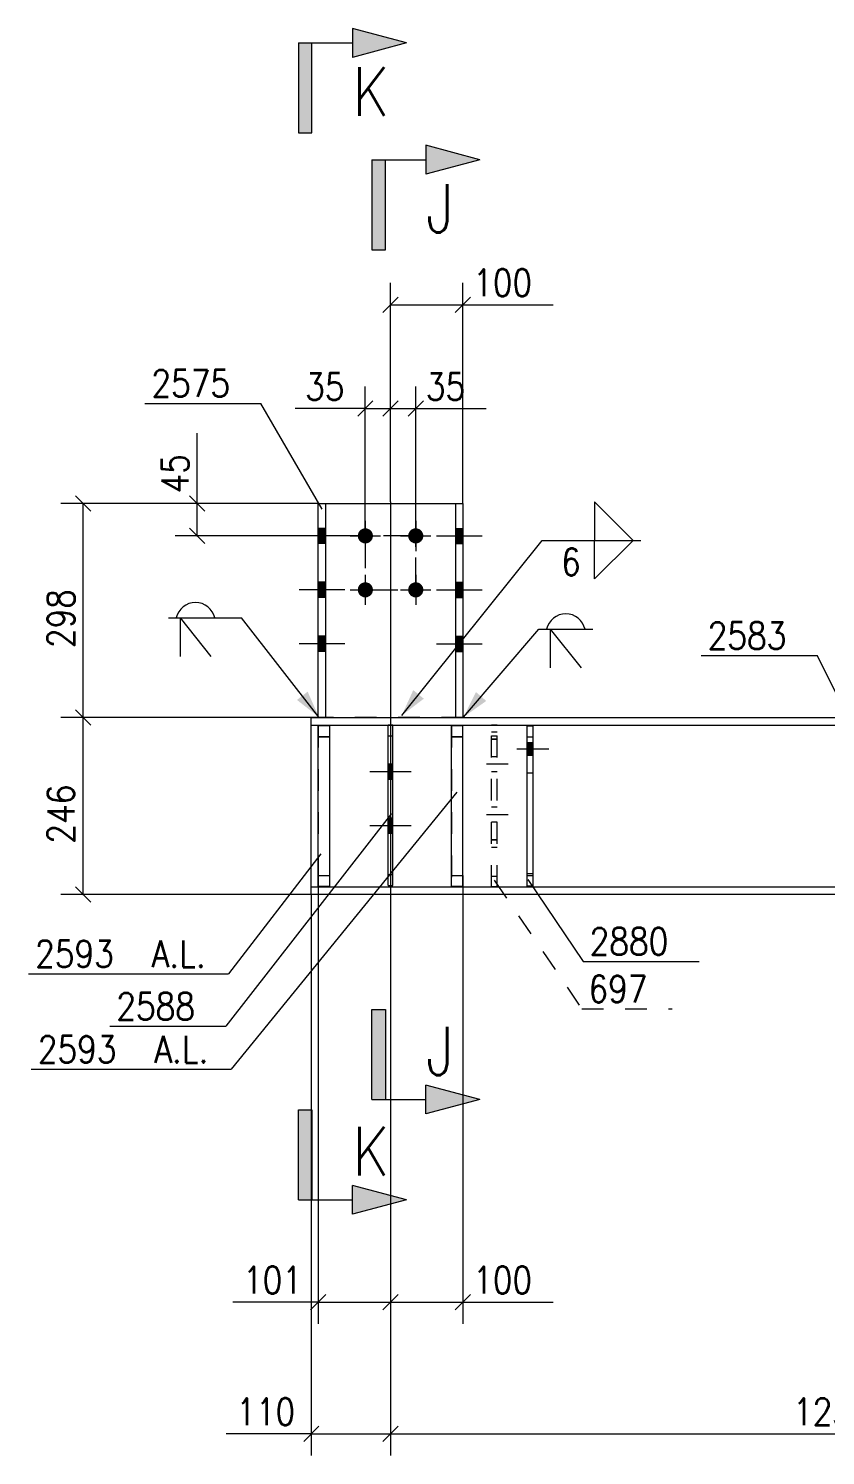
# Model space of a CAD drawing. Header units: millimetres. Extents: x 5 to 846, y 5 to 599.
# Drawn here: x 511.3 to 585.1, y 142.4 to 274.6 of the extents above; entities that cross this region are included whole.
import ezdxf

# ---------------------------------------------------------------- set-up
doc = ezdxf.new("R2010")
doc.units = ezdxf.units.MM
for name, pattern in [('XKITLINE00', [0]), ('XKITLINE02', [4, 2, -2]), ('XKITLINE06', [7, 3, -1, 2, -1])]:
    doc.linetypes.add(name, pattern=pattern)
for name, color, linetype, lineweight in [('Corte', 7, 'Continuous', 0), ('Cota', 4, 'Continuous', 0), ('Marca da peça', 2, 'Continuous', 0), ('Objeto gráfico', 3, 'Continuous', 0), ('Parafuso', 3, 'Continuous', 0), ('Peça', 2, 'Continuous', 0), ('Solda', 1, 'Continuous', 0)]:
    doc.layers.add(name, color=color, linetype=linetype, lineweight=lineweight)
doc.styles.add('ROMANS', font='ROMANS__.TTF')
doc.styles.add('SIMPLEX', font='SIMPLEX_.TTF')

msp = doc.modelspace()

# ---------------------------------------------------------------- hatches: boundary and pattern name
at = {"layer": 'Corte'}
for points in [[(546.33, 273.24), (541.33, 271.9), (541.33, 274.58)], [(537.58, 264.9), (536.33, 264.9), (536.33, 273.24)], [(537.58, 273.24), (537.58, 264.9), (536.33, 273.24)], [(553.14, 262.42), (548.14, 261.08), (548.14, 263.76)], [(544.39, 254.09), (543.14, 254.09), (543.14, 262.42)], [(544.39, 262.42), (544.39, 254.09), (543.14, 262.42)], [(544.39, 175.35), (543.14, 175.35), (543.14, 183.68)], [(544.39, 183.68), (544.39, 175.35), (543.14, 183.68)], [(553.14, 175.35), (548.14, 174.01), (548.14, 176.69)], [(537.58, 166.06), (536.33, 166.06), (536.33, 174.39)], [(537.58, 174.39), (537.58, 166.06), (536.33, 174.39)], [(546.33, 166.06), (541.33, 164.72), (541.33, 167.4)]]:
    msp.add_hatch(color=6, dxfattribs=at).paths.add_polyline_path(points, flags=17)
at = {"layer": 'Parafuso'}
for points in [[(538.17, 228.27), (538.85, 228.27), (538.85, 226.87), (538.17, 226.87)], [(538.17, 228.27), (538.85, 228.27), (538.85, 226.87), (538.17, 226.87)], [(543.23, 227.54), (543.23, 227.51), (543.23, 227.47), (543.22, 227.44), (543.21, 227.4), (543.2, 227.37), (543.19, 227.34), (543.18, 227.31), (543.17, 227.27), (543.15, 227.24), (543.13, 227.21), (543.12, 227.18), (543.1, 227.16), (543.08, 227.13), (543.05, 227.1), (543.03, 227.08), (543, 227.06), (542.98, 227.03), (542.95, 227.01), (542.92, 226.99), (542.89, 226.97), (542.86, 226.96), (542.83, 226.94), (542.8, 226.93), (542.77, 226.91), (542.74, 226.9), (542.7, 226.89), (542.67, 226.89), (542.64, 226.88), (542.6, 226.88), (542.57, 226.87), (542.53, 226.87), (542.5, 226.87), (542.47, 226.88), (542.43, 226.88), (542.4, 226.89), (542.36, 226.89), (542.33, 226.9), (542.3, 226.91), (542.27, 226.93), (542.24, 226.94), (542.2, 226.96), (542.17, 226.97), (542.15, 226.99), (542.12, 227.01), (542.09, 227.03), (542.06, 227.06), (542.04, 227.08), (542.02, 227.1), (541.99, 227.13), (541.97, 227.16), (541.95, 227.18), (541.93, 227.21), (541.92, 227.24), (541.9, 227.27), (541.89, 227.31), (541.88, 227.34), (541.86, 227.37), (541.86, 227.4), (541.85, 227.44), (541.84, 227.47), (541.84, 227.51), (541.84, 227.54), (541.83, 227.57), (541.84, 227.61), (541.84, 227.64), (541.84, 227.68), (541.85, 227.71), (541.86, 227.74), (541.86, 227.78), (541.88, 227.81), (541.89, 227.84), (541.9, 227.87), (541.92, 227.9), (541.93, 227.93), (541.95, 227.96), (541.97, 227.99), (541.99, 228.02), (542.02, 228.04), (542.04, 228.07), (542.06, 228.09), (542.09, 228.11), (542.12, 228.14), (542.15, 228.16), (542.17, 228.17), (542.2, 228.19), (542.24, 228.21), (542.27, 228.22), (542.3, 228.23), (542.33, 228.24), (542.36, 228.25), (542.4, 228.26), (542.43, 228.27), (542.47, 228.27), (542.5, 228.27), (542.53, 228.27), (542.57, 228.27), (542.6, 228.27), (542.64, 228.27), (542.67, 228.26), (542.7, 228.25), (542.74, 228.24), (542.77, 228.23), (542.8, 228.22), (542.83, 228.21), (542.86, 228.19), (542.89, 228.17), (542.92, 228.16), (542.95, 228.14), (542.98, 228.11), (543, 228.09), (543.03, 228.07), (543.05, 228.04), (543.08, 228.02), (543.1, 227.99), (543.12, 227.96), (543.13, 227.93), (543.15, 227.9), (543.17, 227.87), (543.18, 227.84), (543.19, 227.81), (543.2, 227.78), (543.21, 227.74), (543.22, 227.71), (543.23, 227.68), (543.23, 227.64), (543.23, 227.61), (543.23, 227.57)], [(547.9, 227.54), (547.9, 227.51), (547.89, 227.47), (547.89, 227.44), (547.88, 227.4), (547.87, 227.37), (547.86, 227.34), (547.85, 227.31), (547.83, 227.27), (547.82, 227.24), (547.8, 227.21), (547.78, 227.18), (547.76, 227.16), (547.74, 227.13), (547.72, 227.1), (547.7, 227.08), (547.67, 227.06), (547.65, 227.03), (547.62, 227.01), (547.59, 226.99), (547.56, 226.97), (547.53, 226.96), (547.5, 226.94), (547.47, 226.93), (547.44, 226.91), (547.4, 226.9), (547.37, 226.89), (547.34, 226.89), (547.3, 226.88), (547.27, 226.88), (547.24, 226.87), (547.2, 226.87), (547.17, 226.87), (547.13, 226.88), (547.1, 226.88), (547.06, 226.89), (547.03, 226.89), (547, 226.9), (546.97, 226.91), (546.93, 226.93), (546.9, 226.94), (546.87, 226.96), (546.84, 226.97), (546.81, 226.99), (546.78, 227.01), (546.76, 227.03), (546.73, 227.06), (546.71, 227.08), (546.68, 227.1), (546.66, 227.13), (546.64, 227.16), (546.62, 227.18), (546.6, 227.21), (546.58, 227.24), (546.57, 227.27), (546.55, 227.31), (546.54, 227.34), (546.53, 227.37), (546.52, 227.4), (546.51, 227.44), (546.51, 227.47), (546.5, 227.51), (546.5, 227.54), (546.5, 227.57), (546.5, 227.61), (546.5, 227.64), (546.51, 227.68), (546.51, 227.71), (546.52, 227.74), (546.53, 227.78), (546.54, 227.81), (546.55, 227.84), (546.57, 227.87), (546.58, 227.9), (546.6, 227.93), (546.62, 227.96), (546.64, 227.99), (546.66, 228.02), (546.68, 228.04), (546.71, 228.07), (546.73, 228.09), (546.76, 228.11), (546.78, 228.14), (546.81, 228.16), (546.84, 228.17), (546.87, 228.19), (546.9, 228.21), (546.93, 228.22), (546.97, 228.23), (547, 228.24), (547.03, 228.25), (547.06, 228.26), (547.1, 228.27), (547.13, 228.27), (547.17, 228.27), (547.2, 228.27), (547.24, 228.27), (547.27, 228.27), (547.3, 228.27), (547.34, 228.26), (547.37, 228.25), (547.4, 228.24), (547.44, 228.23), (547.47, 228.22), (547.5, 228.21), (547.53, 228.19), (547.56, 228.17), (547.59, 228.16), (547.62, 228.14), (547.65, 228.11), (547.67, 228.09), (547.7, 228.07), (547.72, 228.04), (547.74, 228.02), (547.76, 227.99), (547.78, 227.96), (547.8, 227.93), (547.82, 227.9), (547.83, 227.87), (547.85, 227.84), (547.86, 227.81), (547.87, 227.78), (547.88, 227.74), (547.89, 227.71), (547.89, 227.68), (547.9, 227.64), (547.9, 227.61), (547.9, 227.57)], [(550.89, 228.27), (551.57, 228.27), (551.57, 226.87), (550.89, 226.87)], [(550.89, 228.27), (551.57, 228.27), (551.57, 226.87), (550.89, 226.87)], [(538.17, 223.27), (538.85, 223.27), (538.85, 221.87), (538.17, 221.87)], [(538.17, 223.27), (538.85, 223.27), (538.85, 221.87), (538.17, 221.87)], [(543.23, 222.54), (543.23, 222.51), (543.23, 222.47), (543.22, 222.44), (543.21, 222.4), (543.2, 222.37), (543.19, 222.34), (543.18, 222.31), (543.17, 222.27), (543.15, 222.24), (543.13, 222.21), (543.12, 222.18), (543.1, 222.16), (543.08, 222.13), (543.05, 222.1), (543.03, 222.08), (543, 222.06), (542.98, 222.03), (542.95, 222.01), (542.92, 221.99), (542.89, 221.97), (542.86, 221.96), (542.83, 221.94), (542.8, 221.93), (542.77, 221.91), (542.74, 221.9), (542.7, 221.89), (542.67, 221.89), (542.64, 221.88), (542.6, 221.88), (542.57, 221.87), (542.53, 221.87), (542.5, 221.87), (542.47, 221.88), (542.43, 221.88), (542.4, 221.89), (542.36, 221.89), (542.33, 221.9), (542.3, 221.91), (542.27, 221.93), (542.24, 221.94), (542.2, 221.96), (542.17, 221.97), (542.15, 221.99), (542.12, 222.01), (542.09, 222.03), (542.06, 222.06), (542.04, 222.08), (542.02, 222.1), (541.99, 222.13), (541.97, 222.16), (541.95, 222.18), (541.93, 222.21), (541.92, 222.24), (541.9, 222.27), (541.89, 222.31), (541.88, 222.34), (541.86, 222.37), (541.86, 222.4), (541.85, 222.44), (541.84, 222.47), (541.84, 222.51), (541.84, 222.54), (541.83, 222.57), (541.84, 222.61), (541.84, 222.64), (541.84, 222.68), (541.85, 222.71), (541.86, 222.74), (541.86, 222.78), (541.88, 222.81), (541.89, 222.84), (541.9, 222.87), (541.92, 222.9), (541.93, 222.93), (541.95, 222.96), (541.97, 222.99), (541.99, 223.02), (542.02, 223.04), (542.04, 223.07), (542.06, 223.09), (542.09, 223.11), (542.12, 223.14), (542.15, 223.16), (542.17, 223.17), (542.2, 223.19), (542.24, 223.21), (542.27, 223.22), (542.3, 223.23), (542.33, 223.24), (542.36, 223.25), (542.4, 223.26), (542.43, 223.27), (542.47, 223.27), (542.5, 223.27), (542.53, 223.27), (542.57, 223.27), (542.6, 223.27), (542.64, 223.27), (542.67, 223.26), (542.7, 223.25), (542.74, 223.24), (542.77, 223.23), (542.8, 223.22), (542.83, 223.21), (542.86, 223.19), (542.89, 223.17), (542.92, 223.16), (542.95, 223.14), (542.98, 223.11), (543, 223.09), (543.03, 223.07), (543.05, 223.04), (543.08, 223.02), (543.1, 222.99), (543.12, 222.96), (543.13, 222.93), (543.15, 222.9), (543.17, 222.87), (543.18, 222.84), (543.19, 222.81), (543.2, 222.78), (543.21, 222.74), (543.22, 222.71), (543.23, 222.68), (543.23, 222.64), (543.23, 222.61), (543.23, 222.57)], [(547.9, 222.54), (547.9, 222.51), (547.89, 222.47), (547.89, 222.44), (547.88, 222.4), (547.87, 222.37), (547.86, 222.34), (547.85, 222.31), (547.83, 222.27), (547.82, 222.24), (547.8, 222.21), (547.78, 222.18), (547.76, 222.16), (547.74, 222.13), (547.72, 222.1), (547.7, 222.08), (547.67, 222.06), (547.65, 222.03), (547.62, 222.01), (547.59, 221.99), (547.56, 221.97), (547.53, 221.96), (547.5, 221.94), (547.47, 221.93), (547.44, 221.91), (547.4, 221.9), (547.37, 221.89), (547.34, 221.89), (547.3, 221.88), (547.27, 221.88), (547.24, 221.87), (547.2, 221.87), (547.17, 221.87), (547.13, 221.88), (547.1, 221.88), (547.06, 221.89), (547.03, 221.89), (547, 221.9), (546.97, 221.91), (546.93, 221.93), (546.9, 221.94), (546.87, 221.96), (546.84, 221.97), (546.81, 221.99), (546.78, 222.01), (546.76, 222.03), (546.73, 222.06), (546.71, 222.08), (546.68, 222.1), (546.66, 222.13), (546.64, 222.16), (546.62, 222.18), (546.6, 222.21), (546.58, 222.24), (546.57, 222.27), (546.55, 222.31), (546.54, 222.34), (546.53, 222.37), (546.52, 222.4), (546.51, 222.44), (546.51, 222.47), (546.5, 222.51), (546.5, 222.54), (546.5, 222.57), (546.5, 222.61), (546.5, 222.64), (546.51, 222.68), (546.51, 222.71), (546.52, 222.74), (546.53, 222.78), (546.54, 222.81), (546.55, 222.84), (546.57, 222.87), (546.58, 222.9), (546.6, 222.93), (546.62, 222.96), (546.64, 222.99), (546.66, 223.02), (546.68, 223.04), (546.71, 223.07), (546.73, 223.09), (546.76, 223.11), (546.78, 223.14), (546.81, 223.16), (546.84, 223.17), (546.87, 223.19), (546.9, 223.21), (546.93, 223.22), (546.97, 223.23), (547, 223.24), (547.03, 223.25), (547.06, 223.26), (547.1, 223.27), (547.13, 223.27), (547.17, 223.27), (547.2, 223.27), (547.24, 223.27), (547.27, 223.27), (547.3, 223.27), (547.34, 223.26), (547.37, 223.25), (547.4, 223.24), (547.44, 223.23), (547.47, 223.22), (547.5, 223.21), (547.53, 223.19), (547.56, 223.17), (547.59, 223.16), (547.62, 223.14), (547.65, 223.11), (547.67, 223.09), (547.7, 223.07), (547.72, 223.04), (547.74, 223.02), (547.76, 222.99), (547.78, 222.96), (547.8, 222.93), (547.82, 222.9), (547.83, 222.87), (547.85, 222.84), (547.86, 222.81), (547.87, 222.78), (547.88, 222.74), (547.89, 222.71), (547.89, 222.68), (547.9, 222.64), (547.9, 222.61), (547.9, 222.57)], [(550.89, 223.27), (551.57, 223.27), (551.57, 221.87), (550.89, 221.87)], [(550.89, 223.27), (551.57, 223.27), (551.57, 221.87), (550.89, 221.87)], [(538.17, 218.27), (538.85, 218.27), (538.85, 216.87), (538.17, 216.87)], [(538.17, 218.27), (538.85, 218.27), (538.85, 216.87), (538.17, 216.87)], [(550.89, 218.27), (551.57, 218.27), (551.57, 216.87), (550.89, 216.87)], [(550.89, 218.27), (551.57, 218.27), (551.57, 216.87), (550.89, 216.87)], [(558.07, 207.21), (557.53, 207.21), (557.53, 208.41), (558.07, 208.41)], [(545.08, 205.04), (544.66, 205.04), (544.66, 206.44), (545.08, 206.44)], [(545.08, 200.04), (544.66, 200.04), (544.66, 201.44), (545.08, 201.44)]]:
    msp.add_hatch(color=7, dxfattribs=at).paths.add_polyline_path(points, flags=17)
at = {"layer": 'Solda'}
for points in [[(538.23, 210.79), (536.2, 212.37), (537.19, 213.14)], [(545.9, 210.93), (546.97, 213.28), (547.95, 212.49)], [(551.63, 210.79), (552.78, 213.1), (553.73, 212.28)]]:
    msp.add_hatch(color=7, dxfattribs=at).paths.add_polyline_path(points, flags=17)

# ---------------------------------------------------------------- linework, layer by layer
at = {"layer": 'Corte', "color": 6, "linetype": 'XKITLINE00', "lineweight": 0}
for p, q in [((546.33, 273.24), (541.33, 274.58)), ((541.33, 274.58), (541.33, 271.9)), ((536.33, 273.24), (541.33, 273.24)), ((536.33, 273.24), (536.33, 264.9)), ((537.58, 264.9), (537.58, 273.24)), ((546.33, 273.24), (541.33, 271.9)), ((536.33, 264.9), (537.58, 264.9)), ((553.14, 262.42), (548.14, 263.76)), ((548.14, 263.76), (548.14, 261.08)), ((543.14, 262.42), (548.14, 262.42)), ((543.14, 262.42), (543.14, 254.09)), ((544.39, 254.09), (544.39, 262.42)), ((553.14, 262.42), (548.14, 261.08)), ((543.14, 254.09), (544.39, 254.09)), ((543.14, 175.35), (543.14, 183.68)), ((543.14, 183.68), (544.39, 183.68)), ((544.39, 183.68), (544.39, 175.35)), ((553.14, 175.35), (548.14, 176.69)), ((548.14, 174.01), (548.14, 176.69)), ((543.14, 175.35), (548.14, 175.35)), ((553.14, 175.35), (548.14, 174.01)), ((536.33, 166.06), (536.33, 174.39)), ((536.33, 174.39), (537.58, 174.39)), ((537.58, 174.39), (537.58, 166.06)), ((546.33, 166.06), (541.33, 167.4)), ((541.33, 164.72), (541.33, 167.4)), ((536.33, 166.06), (541.33, 166.06)), ((546.33, 166.06), (541.33, 164.72))]:
    msp.add_line(p, q, dxfattribs=at)
at = {"layer": 'Cota', "color": 7, "linetype": 'XKITLINE00', "lineweight": 0}
for p, q in [((544.87, 230.74), (544.87, 251.03)), ((551.57, 230.57), (551.57, 251.03)), ((545.57, 249.69), (544.16, 248.28)), ((544.87, 248.98), (551.57, 248.98)), ((552.27, 249.69), (550.86, 248.28)), ((551.57, 248.98), (559.94, 248.98)), ((551.57, 248.98), (559.94, 248.98)), ((542.53, 227.57), (542.53, 241.41)), ((544.87, 230.74), (544.87, 241.41)), ((544.87, 230.74), (544.87, 241.41)), ((547.2, 227.57), (547.2, 241.41)), ((542.53, 239.36), (536.02, 239.36)), ((542.53, 239.36), (536.02, 239.36)), ((543.24, 240.07), (541.83, 238.65)), ((542.53, 239.36), (544.87, 239.36)), ((545.57, 240.07), (544.16, 238.65)), ((545.57, 240.07), (544.16, 238.65)), ((544.87, 239.36), (547.2, 239.36)), ((547.91, 240.07), (546.49, 238.65)), ((547.2, 239.36), (553.72, 239.36)), ((547.2, 239.36), (553.72, 239.36)), ((526.97, 230.57), (526.97, 237.09)), ((526.97, 230.57), (526.97, 237.09)), ((538.17, 230.57), (514.35, 230.57)), ((515.69, 231.28), (517.11, 229.87)), ((516.4, 210.74), (516.4, 230.57)), ((538.17, 230.57), (524.92, 230.57)), ((526.26, 231.28), (527.67, 229.87)), ((526.97, 227.57), (526.97, 230.57)), ((544.87, 230.74), (544.87, 142.37)), ((544.87, 230.74), (544.87, 142.37)), ((542.53, 227.57), (524.92, 227.57)), ((526.26, 228.28), (527.67, 226.87)), ((538.17, 210.74), (514.35, 210.74)), ((538.17, 210.74), (514.35, 210.74)), ((515.69, 211.45), (517.11, 210.03)), ((515.69, 211.45), (517.11, 210.03)), ((516.4, 194.34), (516.4, 210.74)), ((538.17, 196.12), (538.17, 154.57)), ((551.57, 196.12), (551.57, 154.57)), ((537.53, 194.34), (514.35, 194.34)), ((515.69, 195.05), (517.11, 193.63)), ((537.53, 194.34), (537.53, 142.37)), ((544.87, 195.19), (544.87, 154.57)), ((544.87, 195.19), (544.87, 154.57)), ((538.17, 156.57), (530.26, 156.57)), ((538.17, 156.57), (530.26, 156.57)), ((538.87, 157.28), (537.46, 155.86)), ((538.17, 156.57), (544.87, 156.57)), ((545.57, 157.28), (544.16, 155.86)), ((545.57, 157.28), (544.16, 155.86)), ((544.87, 156.57), (551.57, 156.57)), ((552.27, 157.28), (550.86, 155.86)), ((551.57, 156.57), (559.94, 156.57)), ((551.57, 156.57), (559.94, 156.57)), ((537.53, 144.37), (529.63, 144.37)), ((537.53, 144.37), (529.63, 144.37)), ((538.24, 145.08), (536.83, 143.67)), ((537.53, 144.37), (544.87, 144.37)), ((545.57, 145.08), (544.16, 143.67)), ((545.57, 145.08), (544.16, 143.67)), ((544.87, 144.37), (628.2, 144.37))]:
    msp.add_line(p, q, dxfattribs=at)
at = {"layer": 'Cota', "color": 3}
for p in [(544.87, 248.98), (551.57, 248.98), (542.53, 239.36), (544.87, 239.36), (544.87, 239.36), (547.2, 239.36), (516.4, 230.57), (526.97, 230.57), (526.97, 227.57), (516.4, 210.74), (516.4, 210.74), (516.4, 194.34), (538.17, 156.57), (544.87, 156.57), (544.87, 156.57), (551.57, 156.57), (537.53, 144.37), (544.87, 144.37), (544.87, 144.37)]:
    msp.add_point(p, dxfattribs=at)
at = {"layer": 'Marca da peça', "color": 7, "linetype": 'XKITLINE00', "lineweight": 0}
for p, q in [((522.12, 239.85), (532.86, 239.85)), ((538.52, 230.06), (532.86, 239.85)), ((573.63, 216.48), (584.37, 216.48)), ((588.68, 207.92), (584.37, 216.48)), ((550.99, 203.82), (530.11, 178.16)), ((544.95, 201.84), (529.61, 182.14)), ((538.4, 198.11), (529.85, 187)), ((557.59, 195.73), (562.7, 188.15)), ((562.7, 188.15), (573.44, 188.15)), ((511.35, 187), (529.85, 187)), ((518.87, 182.14), (529.61, 182.14)), ((511.6, 178.16), (530.11, 178.16))]:
    msp.add_line(p, q, dxfattribs=at)
at = {"layer": 'Marca da peça', "color": 7, "linetype": 'XKITLINE02', "lineweight": 0}
for p, q in [((554.47, 195.67), (562.59, 183.74)), ((562.59, 183.74), (570.94, 183.74))]:
    msp.add_line(p, q, dxfattribs=at)
at = {"layer": 'Objeto gráfico', "color": 7, "linetype": 'XKITLINE06', "lineweight": 0}
for p, q in [((542.53, 227.57), (542.53, 222.57)), ((547.2, 227.57), (542.53, 227.57)), ((547.2, 222.57), (547.2, 227.57)), ((542.53, 222.57), (547.2, 222.57))]:
    msp.add_line(p, q, dxfattribs=at)
at = {"layer": 'Parafuso', "color": 7, "linetype": 'XKITLINE00', "lineweight": 0}
for p, q in [((542.53, 228.97), (542.53, 226.17)), ((547.2, 228.97), (547.2, 226.17)), ((540.62, 227.57), (536.39, 227.57)), ((540.62, 227.57), (536.39, 227.57)), ((538.85, 228.27), (538.17, 228.27)), ((538.85, 228.27), (538.17, 228.27)), ((541.13, 227.57), (543.93, 227.57)), ((545.8, 227.57), (548.6, 227.57)), ((549.11, 227.57), (553.34, 227.57)), ((549.11, 227.57), (553.34, 227.57)), ((550.89, 228.27), (551.57, 228.27)), ((550.89, 228.27), (551.57, 228.27)), ((538.85, 226.87), (538.17, 226.87)), ((538.85, 226.87), (538.17, 226.87)), ((550.89, 226.87), (551.57, 226.87)), ((550.89, 226.87), (551.57, 226.87)), ((542.53, 223.97), (542.53, 221.17)), ((547.2, 223.97), (547.2, 221.17)), ((540.62, 222.57), (536.39, 222.57)), ((540.62, 222.57), (536.39, 222.57)), ((538.85, 223.27), (538.17, 223.27)), ((538.85, 223.27), (538.17, 223.27)), ((541.13, 222.57), (543.93, 222.57)), ((545.8, 222.57), (548.6, 222.57)), ((549.11, 222.57), (553.34, 222.57)), ((549.11, 222.57), (553.34, 222.57)), ((550.89, 223.27), (551.57, 223.27)), ((550.89, 223.27), (551.57, 223.27)), ((538.85, 221.87), (538.17, 221.87)), ((538.85, 221.87), (538.17, 221.87)), ((550.89, 221.87), (551.57, 221.87)), ((550.89, 221.87), (551.57, 221.87)), ((538.85, 218.27), (538.17, 218.27)), ((538.85, 218.27), (538.17, 218.27)), ((550.89, 218.27), (551.57, 218.27)), ((550.89, 218.27), (551.57, 218.27)), ((540.62, 217.57), (536.39, 217.57)), ((540.62, 217.57), (536.39, 217.57)), ((538.85, 216.87), (538.17, 216.87)), ((538.85, 216.87), (538.17, 216.87)), ((549.11, 217.57), (553.34, 217.57)), ((549.11, 217.57), (553.34, 217.57)), ((550.89, 216.87), (551.57, 216.87)), ((550.89, 216.87), (551.57, 216.87)), ((559.53, 207.81), (556.56, 207.81)), ((558.07, 208.41), (557.53, 208.41)), ((544.66, 206.44), (545.08, 206.44)), ((558.07, 207.21), (557.53, 207.21)), ((542.96, 205.74), (546.77, 205.74)), ((544.66, 205.04), (545.08, 205.04)), ((544.66, 201.44), (545.08, 201.44)), ((542.96, 200.74), (546.77, 200.74)), ((544.66, 200.04), (545.08, 200.04))]:
    msp.add_line(p, q, dxfattribs=at)
at = {"layer": 'Parafuso', "color": 7, "linetype": 'XKITLINE02', "lineweight": 0}
for p, q in [((555.76, 206.41), (552.8, 206.41)), ((554.73, 207.11), (554.2, 207.11)), ((554.73, 205.71), (554.2, 205.71)), ((554.73, 202.44), (554.2, 202.44)), ((555.76, 201.74), (552.8, 201.74)), ((554.73, 201.04), (554.2, 201.04))]:
    msp.add_line(p, q, dxfattribs=at)
at = {"layer": 'Peça', "color": 4, "linetype": 'XKITLINE00', "lineweight": 0}
for p, q in [((538.17, 210.74), (538.17, 230.57)), ((538.17, 230.57), (551.57, 230.57)), ((538.85, 230.57), (538.85, 210.74)), ((550.89, 230.57), (550.89, 210.74)), ((551.57, 230.57), (551.57, 210.74)), ((537.53, 210.74), (619.67, 210.74)), ((537.53, 195.05), (537.53, 210.74)), ((537.53, 210.03), (619.67, 210.03)), ((538.17, 195.12), (538.17, 209.96)), ((539.23, 209.96), (538.17, 209.96)), ((539.23, 195.12), (539.23, 209.96)), ((544.66, 195.19), (544.66, 210.03)), ((545.08, 210.03), (544.66, 210.03)), ((545.08, 195.19), (545.08, 210.03)), ((550.5, 195.12), (550.5, 209.96)), ((551.57, 209.96), (550.5, 209.96)), ((551.57, 195.12), (551.57, 209.96)), ((557.53, 209.96), (557.53, 209.96)), ((557.53, 196.3), (557.53, 209.96)), ((557.53, 209.96), (558.07, 209.96)), ((558.07, 209.96), (558.07, 209.96)), ((558.07, 196.3), (558.07, 209.96)), ((557.53, 205.63), (558.07, 205.63)), ((557.53, 195.12), (557.53, 196.3)), ((557.53, 196.3), (558.07, 196.3)), ((558.07, 195.12), (558.07, 196.3)), ((537.53, 195.05), (619.67, 195.05)), ((537.53, 194.34), (537.53, 195.05)), ((619.67, 194.34), (537.53, 194.34)), ((538.17, 195.12), (539.23, 195.12)), ((544.66, 195.19), (545.08, 195.19)), ((550.5, 195.12), (551.57, 195.12)), ((557.53, 195.12), (558.07, 195.12))]:
    msp.add_line(p, q, dxfattribs=at)
at = {"layer": 'Peça', "color": 7, "linetype": 'XKITLINE02', "lineweight": 0}
for p, q in [((551.57, 210.74), (538.17, 210.74)), ((538.17, 209.96), (538.17, 195.12)), ((539.23, 209.96), (538.17, 209.96)), ((539.23, 208.96), (538.17, 208.96)), ((538.17, 208.96), (539.23, 208.96)), ((539.23, 195.12), (539.23, 209.96)), ((545.08, 209.03), (544.66, 209.03)), ((550.5, 209.96), (550.5, 195.12)), ((551.57, 209.96), (550.5, 209.96)), ((551.57, 208.96), (550.5, 208.96)), ((550.5, 208.96), (551.57, 208.96)), ((551.57, 195.12), (551.57, 209.96)), ((554.2, 195.05), (554.2, 210.03)), ((554.73, 210.03), (554.2, 210.03)), ((554.2, 210.03), (554.73, 210.03)), ((554.2, 209.41), (554.73, 209.41)), ((554.73, 209.03), (554.2, 209.03)), ((554.73, 195.05), (554.73, 210.03)), ((557.53, 209.96), (557.53, 209.96)), ((557.53, 209.96), (558.07, 209.96)), ((557.53, 208.96), (558.07, 208.96)), ((558.07, 209.96), (558.07, 209.96)), ((554.73, 208.74), (554.2, 208.74)), ((554.2, 208.74), (554.73, 208.74)), ((554.73, 199.41), (554.2, 199.41)), ((554.2, 199.41), (554.73, 199.41)), ((554.2, 198.74), (554.73, 198.74)), ((538.17, 196.12), (539.23, 196.12)), ((538.17, 196.12), (539.23, 196.12)), ((544.66, 196.19), (545.08, 196.19)), ((550.5, 196.12), (551.57, 196.12)), ((550.5, 196.12), (551.57, 196.12)), ((554.2, 196.05), (554.73, 196.05)), ((557.53, 196.12), (558.07, 196.12)), ((538.17, 195.12), (539.23, 195.12)), ((550.5, 195.12), (551.57, 195.12)), ((554.73, 195.05), (554.2, 195.05)), ((558.07, 195.12), (557.53, 195.12))]:
    msp.add_line(p, q, dxfattribs=at)
at = {"layer": 'Solda', "color": 3, "linetype": 'XKITLINE00', "lineweight": 0}
for p, q in [((567.33, 227.16), (563.76, 230.73)), ((563.76, 230.73), (563.76, 227.16)), ((563.76, 227.16), (567.33, 227.16)), ((563.76, 227.16), (567.33, 227.16)), ((567.33, 227.16), (563.76, 223.59)), ((563.76, 223.59), (563.76, 227.16)), ((525.37, 219.98), (528.23, 216.4)), ((525.37, 219.98), (525.37, 216.4)), ((559.66, 218.92), (562.52, 215.35)), ((559.66, 218.92), (559.66, 215.35))]:
    msp.add_line(p, q, dxfattribs=at)
at = {"layer": 'Solda', "color": 7, "linetype": 'XKITLINE00', "lineweight": 0}
for p, q in [((545.9, 210.93), (558.91, 227.16)), ((558.91, 227.16), (568.04, 227.16)), ((524.3, 219.98), (531.05, 219.98)), ((538.23, 210.79), (531.05, 219.98)), ((551.63, 210.79), (558.59, 218.92)), ((558.59, 218.92), (563.59, 218.92))]:
    msp.add_line(p, q, dxfattribs=at)
at = {"layer": 'Solda', "color": 3, "linetype": 'XKITLINE00', "lineweight": 0}
for centre in [(526.8, 219.57), (561.09, 218.52)]:
    msp.add_arc(centre, 1.83, 12.6804, 167.3196, dxfattribs=at)

# ---------------------------------------------------------------- texts
at = {"layer": 'Corte', "color": 4, "style": 'ROMANS', "width": 0.85}
for s, p in [('K', (541.33, 266.49)), ('J', (548.14, 255.67)), ('J', (548.14, 177.6)), ('K', (541.33, 168.31))]:
    msp.add_text(s, height=4.5, dxfattribs=at).set_placement(p)
at = {"layer": 'Cota', "color": 3, "style": 'SIMPLEX', "width": 0.85}
for s, p in [('100', (552.51, 249.78)), ('35', (536.96, 240.16)), ('35', (548.14, 240.16)), ('101', (531.2, 157.37)), ('100', (552.51, 157.37)), ('110', (530.57, 145.17)), ('1250', (582.13, 145.17))]:
    msp.add_text(s, height=2.5, dxfattribs=at).set_placement(p)
for s, p in [('45', (526.17, 231.51)), ('298', (515.6, 217.18)), ('246', (515.6, 199.06))]:
    msp.add_text(s, height=2.5, rotation=90.0002, dxfattribs=at).set_placement(p)
at = {"layer": 'Marca da peça', "color": 4, "style": 'ROMANS', "width": 0.85}
for s, p in [('2575', (522.72, 240.45)), ('2583', (574.23, 217.08)), ('2880', (563.3, 188.75)), ('2593', (511.95, 187.6)), ('A.L.', (522.74, 187.6)), ('697', (563.19, 184.34)), ('2588', (519.47, 182.74)), ('2593', (512.2, 178.76)), ('A.L.', (522.99, 178.76))]:
    msp.add_text(s, height=2.5, dxfattribs=at).set_placement(p)
at = {"layer": 'Solda', "color": 3, "style": 'ROMANS', "width": 0.85}
msp.add_text('6', height=2.5, dxfattribs=at).set_placement((560.66, 223.91))

doc.saveas('drawing.dxf')
